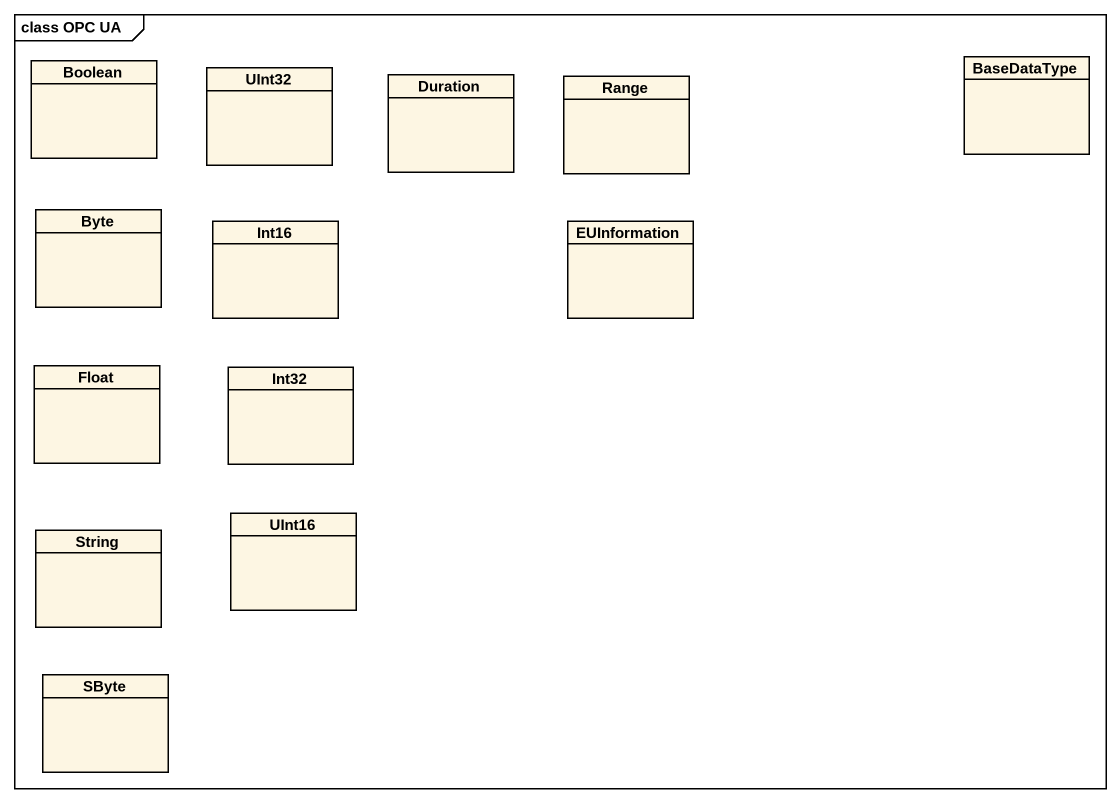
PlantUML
@startuml
mainframe class OPC UA
hide circle
hide empty members
class Boolean
class UInt32
class Duration
class Range
class BaseDataType
class Byte
class Int16
class EUInformation
class Float
class Int32
class String
class UInt16
class SByte
@enduml
